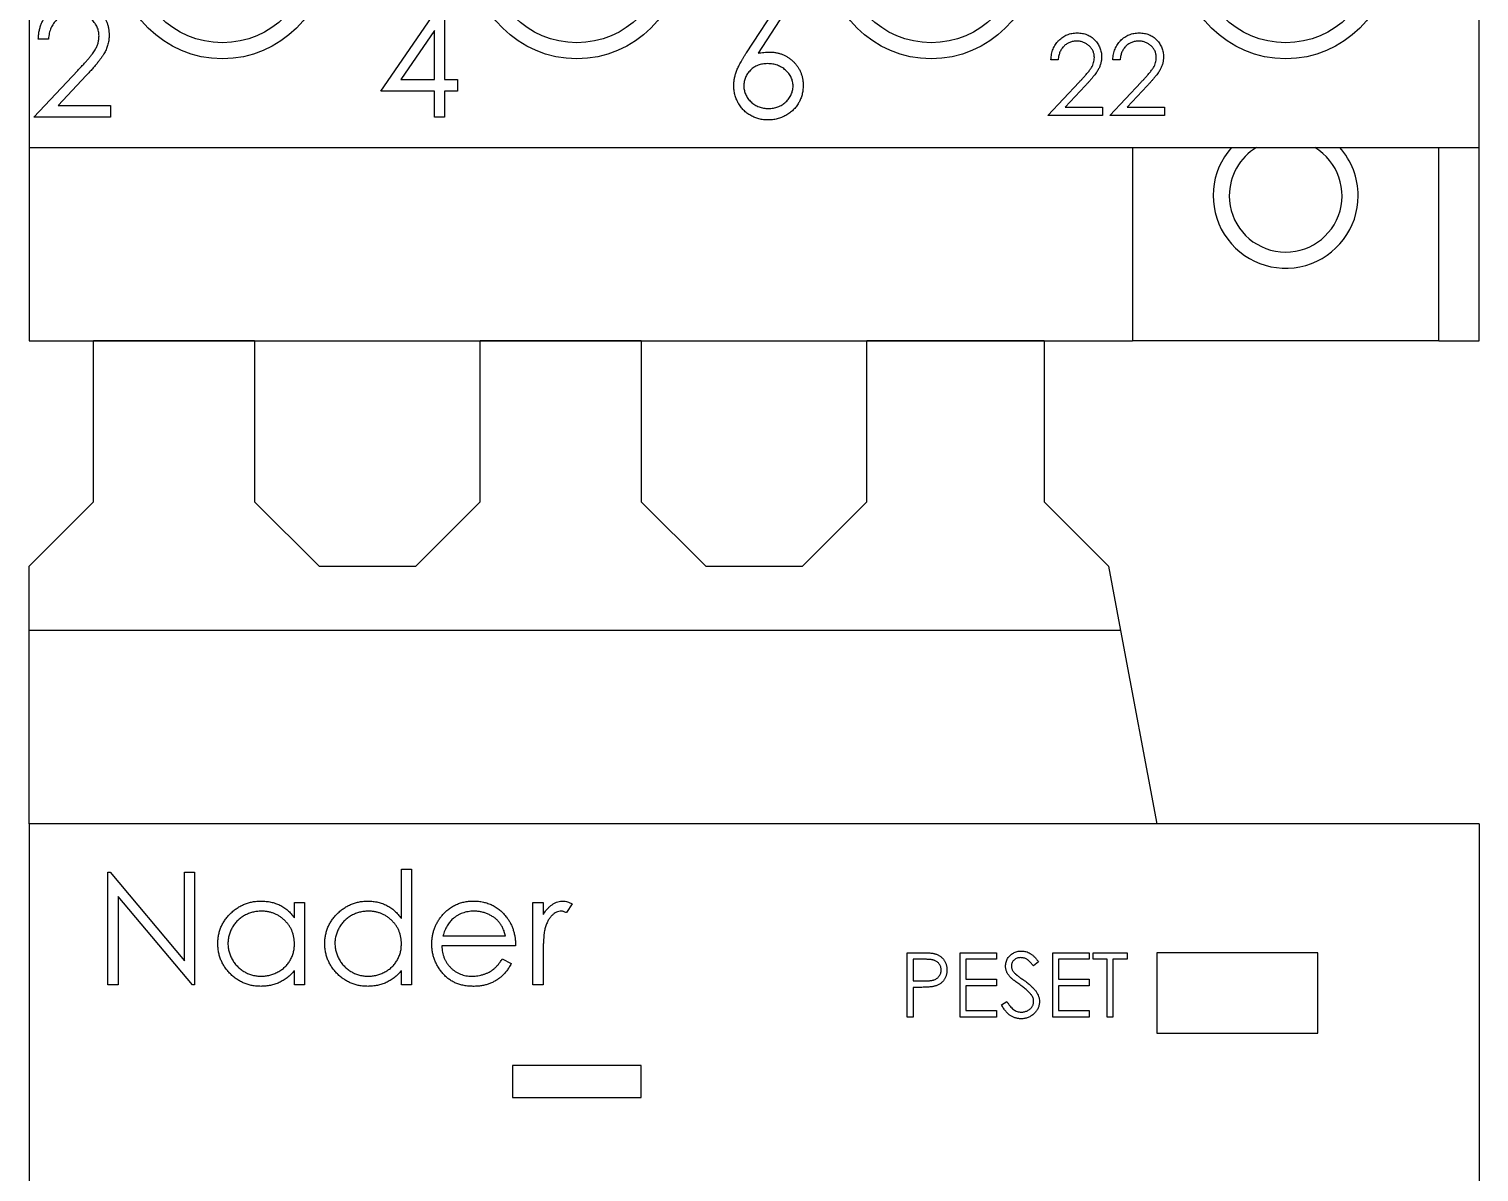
# Model space of a CAD drawing. Extents: x 395749 to 396249, y 357295 to 357995.
# Drawn here: x 395975.32 to 396020.32, y 357763.37 to 357798.86 of the extents above; entities that cross this region are included whole.
import ezdxf

# ---------------------------------------------------------------- set-up
doc = ezdxf.new("R2010")
doc.units = 0
doc.header["$MEASUREMENT"] = 0
doc.layers.add('PV-261', color=7, linetype='Continuous')
doc.layers.add('PV-2A84', color=7, linetype='Continuous')

# ---------------------------------------------------------------- blocks, each defined once
blk = doc.blocks.new('Manufacturer上海良信PartName接触器SeriesNDC1ShellFrameLimitingCurrentRemarkPartTypeMinCurrent0MaxCurrent12Poles3PMinPower0MaxPower0LibType3DelFlgfalseUpdateDate2023-01-0100000')
at = {"layer": 'PV-2A84'}
for p, q in [((-22.5, -10), (-22.5, -31.5)), ((22.5, -31.5), (22.5, -10)), ((-11.577, -29.751), (-9.666, -26.969)), ((-9.603, -26.969), (-9.603, -29.392)), ((-0.237, -28.566), (0.808, -26.969)), ((1.05, -27.159), (0.125, -28.573)), ((-9.917, -27.872), (-10.96, -29.392)), ((-9.917, -29.392), (-9.917, -27.872)), ((-21.898, -28.136), (-22.212, -28.136)), ((9.44, -28.778), (9.216, -28.778)), ((11.363, -28.778), (11.139, -28.778)), ((-22.346, -30.559), (-20.989, -29.11)), ((-20.721, -29.265), (-21.597, -30.2)), ((-10.96, -29.392), (-9.917, -29.392)), ((-9.603, -29.392), (-9.199, -29.392)), ((-9.199, -29.392), (-9.199, -29.751)), ((9.12, -30.508), (10.089, -29.474)), ((10.28, -29.584), (9.655, -30.252)), ((11.043, -30.508), (12.012, -29.474)), ((12.204, -29.584), (11.578, -30.252)), ((-9.917, -29.751), (-11.577, -29.751)), ((-9.917, -30.559), (-9.917, -29.751)), ((-9.199, -29.751), (-9.603, -29.751)), ((-9.603, -29.751), (-9.603, -30.559)), ((-19.968, -30.559), (-22.346, -30.559)), ((-21.597, -30.2), (-19.968, -30.2)), ((-19.968, -30.2), (-19.968, -30.559)), ((-9.603, -30.559), (-9.917, -30.559)), ((10.818, -30.508), (9.12, -30.508)), ((9.655, -30.252), (10.818, -30.252)), ((10.818, -30.252), (10.818, -30.508)), ((12.741, -30.508), (11.043, -30.508)), ((11.578, -30.252), (12.741, -30.252)), ((12.741, -30.252), (12.741, -30.508)), ((-22.5, -31.5), (22.5, -31.5)), ((-22.5, -31.5), (-22.5, -37.5)), ((11.75, -31.5), (11.75, -37.5)), ((21.25, -37.5), (21.25, -31.5)), ((22.5, -37.5), (22.5, -31.5)), ((-22.5, -37.5), (11.75, -37.5)), ((21.25, -37.5), (11.75, -37.5)), ((21.25, -37.5), (22.5, -37.5))]:
    blk.add_line(p, q, dxfattribs=at)
for centre, radius in [((-16.5, -25.5), 3.25), ((-5.5, -25.5), 3.25), ((5.5, -25.5), 3.25), ((16.5, -25.5), 3.25), ((-16.5, -25.5), 2.75), ((-5.5, -25.5), 2.75), ((5.5, -25.5), 2.75), ((16.5, -25.5), 2.75)]:
    blk.add_circle(centre, radius, dxfattribs=at)
for radius, start, end in [(2.25, 138.1897, 0), (1.75, 121.0027, 180), (1.75, 180, 58.9973), (2.25, 0, 41.8103)]:
    blk.add_arc((16.5, -33), radius, start, end, dxfattribs=at)
for points, knots in [([(-22.212, -28.136), (-22.21, -28.094), (-22.206, -28.012), (-22.187, -27.893), (-22.16, -27.779), (-22.122, -27.671), (-22.074, -27.568), (-22.018, -27.471), (-21.95, -27.38), (-21.874, -27.296), (-21.791, -27.219), (-21.702, -27.152), (-21.608, -27.096), (-21.51, -27.049), (-21.407, -27.013), (-21.299, -26.987), (-21.186, -26.971), (-21.109, -26.97), (-21.07, -26.969)], [0, 0, 0, 0, 0.068791, 0.135103, 0.198979, 0.261904, 0.323495, 0.385195, 0.446969, 0.509765, 0.572251, 0.633405, 0.693251, 0.752583, 0.812579, 0.873275, 0.93555, 1, 1, 1, 1]), ([(-21.07, -26.969), (-21.032, -26.97), (-20.956, -26.972), (-20.846, -26.987), (-20.742, -27.01), (-20.642, -27.044), (-20.549, -27.089), (-20.462, -27.142), (-20.379, -27.205), (-20.304, -27.278), (-20.236, -27.356), (-20.177, -27.439), (-20.126, -27.526), (-20.084, -27.615), (-20.053, -27.709), (-20.029, -27.806), (-20.016, -27.907), (-20.014, -27.975), (-20.013, -28.009)], [0, 0, 0, 0, 0.0694755, 0.1365168, 0.2007888, 0.2638297, 0.325735, 0.3872907, 0.4495092, 0.5129678, 0.5762752, 0.6375801, 0.6979026, 0.7571721, 0.8165985, 0.8766532, 0.9372896, 1, 1, 1, 1]), ([(-21.086, -27.328), (-21.114, -27.329), (-21.167, -27.33), (-21.246, -27.34), (-21.322, -27.357), (-21.393, -27.38), (-21.462, -27.409), (-21.527, -27.446), (-21.588, -27.49), (-21.645, -27.539), (-21.698, -27.595), (-21.745, -27.656), (-21.785, -27.723), (-21.821, -27.795), (-21.849, -27.873), (-21.871, -27.956), (-21.889, -28.044), (-21.895, -28.104), (-21.898, -28.136)], [0, 0, 0, 0, 0.064439, 0.126547, 0.186887, 0.245878, 0.304041, 0.362191, 0.420976, 0.48066, 0.5406, 0.600689, 0.661936, 0.724443, 0.789038, 0.856314, 0.926352, 1, 1, 1, 1]), ([(-20.327, -28.037), (-20.328, -28.013), (-20.329, -27.966), (-20.34, -27.897), (-20.357, -27.831), (-20.381, -27.767), (-20.412, -27.705), (-20.451, -27.646), (-20.495, -27.59), (-20.546, -27.537), (-20.603, -27.488), (-20.662, -27.445), (-20.725, -27.409), (-20.792, -27.379), (-20.861, -27.356), (-20.933, -27.34), (-21.009, -27.33), (-21.06, -27.329), (-21.086, -27.328)], [0, 0, 0, 0, 0.061965, 0.122122, 0.180988, 0.239933, 0.299906, 0.359989, 0.421776, 0.486576, 0.551535, 0.615018, 0.677259, 0.73973, 0.80305, 0.866495, 0.931973, 1, 1, 1, 1]), ([(-20.989, -29.11), (-20.956, -29.076), (-20.892, -29.009), (-20.803, -28.913), (-20.722, -28.823), (-20.65, -28.74), (-20.588, -28.664), (-20.533, -28.595), (-20.489, -28.533), (-20.441, -28.46), (-20.395, -28.371), (-20.356, -28.263), (-20.331, -28.151), (-20.328, -28.075), (-20.327, -28.037)], [0, 0, 0, 0, 0.110803, 0.212829, 0.306101, 0.390647, 0.466924, 0.534481, 0.593587, 0.644557, 0.7362, 0.825024, 0.911986, 1, 1, 1, 1]), ([(-20.013, -28.009), (-20.015, -28.058), (-20.018, -28.155), (-20.047, -28.297), (-20.091, -28.434), (-20.145, -28.545), (-20.2, -28.634), (-20.249, -28.708), (-20.307, -28.787), (-20.373, -28.871), (-20.448, -28.962), (-20.531, -29.058), (-20.623, -29.16), (-20.688, -29.229), (-20.721, -29.265)], [0, 0, 0, 0, 0.098702, 0.195672, 0.292422, 0.391343, 0.444462, 0.504229, 0.570352, 0.642546, 0.722288, 0.807921, 0.90047, 1, 1, 1, 1]), ([(9.216, -28.778), (9.217, -28.748), (9.22, -28.689), (9.234, -28.604), (9.253, -28.523), (9.28, -28.446), (9.314, -28.372), (9.354, -28.303), (9.402, -28.238), (9.457, -28.178), (9.516, -28.123), (9.58, -28.075), (9.647, -28.035), (9.717, -28.001), (9.791, -27.976), (9.868, -27.957), (9.948, -27.946), (10.003, -27.945), (10.031, -27.944)], [0, 0, 0, 0, 0.068791, 0.135103, 0.198979, 0.261904, 0.323495, 0.385195, 0.446969, 0.509765, 0.572251, 0.633405, 0.693251, 0.752583, 0.812579, 0.873275, 0.93555, 1, 1, 1, 1]), ([(10.02, -28.201), (10, -28.201), (9.962, -28.202), (9.905, -28.209), (9.851, -28.221), (9.8, -28.238), (9.751, -28.259), (9.705, -28.285), (9.661, -28.316), (9.62, -28.352), (9.583, -28.391), (9.549, -28.435), (9.52, -28.483), (9.495, -28.534), (9.475, -28.59), (9.459, -28.649), (9.446, -28.712), (9.442, -28.755), (9.44, -28.778)], [0, 0, 0, 0, 0.064439, 0.126547, 0.186887, 0.245878, 0.304041, 0.362191, 0.420976, 0.48066, 0.5406, 0.600689, 0.661936, 0.724443, 0.789038, 0.856314, 0.926352, 1, 1, 1, 1]), ([(10.562, -28.707), (10.561, -28.69), (10.561, -28.657), (10.553, -28.607), (10.541, -28.56), (10.524, -28.514), (10.501, -28.47), (10.474, -28.428), (10.442, -28.388), (10.405, -28.35), (10.365, -28.315), (10.322, -28.284), (10.277, -28.258), (10.23, -28.237), (10.181, -28.221), (10.129, -28.209), (10.075, -28.202), (10.038, -28.201), (10.02, -28.201)], [0, 0, 0, 0, 0.061965, 0.122122, 0.180988, 0.239933, 0.299906, 0.359989, 0.421776, 0.486576, 0.551535, 0.615018, 0.677259, 0.73973, 0.80305, 0.866495, 0.931973, 1, 1, 1, 1]), ([(10.031, -27.944), (10.059, -27.945), (10.112, -27.946), (10.191, -27.957), (10.266, -27.974), (10.337, -27.998), (10.403, -28.03), (10.466, -28.068), (10.525, -28.113), (10.578, -28.165), (10.627, -28.221), (10.669, -28.28), (10.705, -28.342), (10.736, -28.406), (10.758, -28.473), (10.775, -28.542), (10.784, -28.614), (10.786, -28.663), (10.786, -28.687)], [0, 0, 0, 0, 0.069475, 0.136517, 0.200789, 0.26383, 0.325735, 0.387291, 0.449509, 0.512968, 0.576275, 0.63758, 0.697903, 0.757172, 0.816599, 0.876653, 0.93729, 1, 1, 1, 1]), ([(11.139, -28.778), (11.14, -28.748), (11.143, -28.689), (11.157, -28.604), (11.176, -28.523), (11.203, -28.446), (11.237, -28.372), (11.277, -28.303), (11.325, -28.238), (11.38, -28.178), (11.439, -28.123), (11.503, -28.075), (11.57, -28.035), (11.64, -28.001), (11.714, -27.976), (11.791, -27.957), (11.871, -27.946), (11.926, -27.945), (11.954, -27.944)], [0, 0, 0, 0, 0.068791, 0.135103, 0.198979, 0.261904, 0.323495, 0.385195, 0.446969, 0.509765, 0.572251, 0.633405, 0.693251, 0.752583, 0.812579, 0.873275, 0.93555, 1, 1, 1, 1]), ([(11.943, -28.201), (11.923, -28.201), (11.885, -28.202), (11.828, -28.209), (11.775, -28.221), (11.723, -28.238), (11.674, -28.259), (11.628, -28.285), (11.584, -28.316), (11.543, -28.352), (11.506, -28.391), (11.472, -28.435), (11.443, -28.483), (11.418, -28.534), (11.398, -28.59), (11.382, -28.649), (11.369, -28.712), (11.365, -28.755), (11.363, -28.778)], [0, 0, 0, 0, 0.064439, 0.126547, 0.186887, 0.245878, 0.304041, 0.362191, 0.420976, 0.48066, 0.5406, 0.600689, 0.661936, 0.724443, 0.789038, 0.856314, 0.926352, 1, 1, 1, 1]), ([(12.485, -28.707), (12.485, -28.69), (12.484, -28.657), (12.476, -28.607), (12.464, -28.56), (12.447, -28.514), (12.424, -28.47), (12.397, -28.428), (12.365, -28.388), (12.328, -28.35), (12.288, -28.315), (12.245, -28.284), (12.2, -28.258), (12.153, -28.237), (12.104, -28.221), (12.052, -28.209), (11.998, -28.202), (11.961, -28.201), (11.943, -28.201)], [0, 0, 0, 0, 0.061965, 0.122122, 0.180988, 0.239933, 0.299906, 0.359989, 0.421776, 0.486576, 0.551535, 0.615018, 0.677259, 0.73973, 0.80305, 0.866495, 0.931973, 1, 1, 1, 1]), ([(11.954, -27.944), (11.982, -27.945), (12.035, -27.946), (12.114, -27.957), (12.189, -27.974), (12.26, -27.998), (12.326, -28.03), (12.389, -28.068), (12.448, -28.113), (12.501, -28.165), (12.55, -28.221), (12.592, -28.28), (12.628, -28.342), (12.659, -28.406), (12.681, -28.473), (12.698, -28.542), (12.707, -28.614), (12.709, -28.663), (12.709, -28.687)], [0, 0, 0, 0, 0.069475, 0.136517, 0.200789, 0.26383, 0.325735, 0.387291, 0.449509, 0.512968, 0.576275, 0.63758, 0.697903, 0.757172, 0.816599, 0.876653, 0.93729, 1, 1, 1, 1]), ([(-0.628, -29.583), (-0.627, -29.547), (-0.625, -29.473), (-0.608, -29.362), (-0.581, -29.247), (-0.55, -29.151), (-0.518, -29.071), (-0.492, -29.008), (-0.459, -28.942), (-0.423, -28.872), (-0.382, -28.8), (-0.338, -28.724), (-0.289, -28.646), (-0.255, -28.593), (-0.237, -28.566)], [0, 0, 0, 0, 0.097818, 0.199726, 0.305276, 0.415811, 0.474472, 0.537274, 0.603657, 0.674299, 0.749834, 0.828598, 0.912378, 1, 1, 1, 1]), ([(0.125, -28.573), (0.186, -28.563), (0.306, -28.544), (0.428, -28.541), (0.487, -28.539)], [0, 0, 0, 0, 0.512659, 1, 1, 1, 1]), ([(0.487, -28.539), (0.523, -28.54), (0.593, -28.542), (0.696, -28.557), (0.794, -28.58), (0.889, -28.613), (0.979, -28.655), (1.066, -28.706), (1.147, -28.768), (1.225, -28.837), (1.295, -28.914), (1.357, -28.996), (1.409, -29.082), (1.452, -29.172), (1.485, -29.267), (1.508, -29.366), (1.523, -29.47), (1.525, -29.541), (1.526, -29.576)], [0, 0, 0, 0, 0.0652308, 0.1284049, 0.1900671, 0.2509434, 0.3115458, 0.3728628, 0.4350237, 0.4990717, 0.5630911, 0.6255101, 0.68668, 0.7472825, 0.8085635, 0.8707421, 0.934341, 1, 1, 1, 1]), ([(10.089, -29.474), (10.113, -29.449), (10.158, -29.402), (10.222, -29.333), (10.28, -29.268), (10.331, -29.209), (10.375, -29.155), (10.415, -29.106), (10.446, -29.061), (10.48, -29.009), (10.513, -28.946), (10.542, -28.868), (10.559, -28.788), (10.561, -28.735), (10.562, -28.707)], [0, 0, 0, 0, 0.110803, 0.212829, 0.306101, 0.390647, 0.466924, 0.534481, 0.593587, 0.644557, 0.7362, 0.825024, 0.911986, 1, 1, 1, 1]), ([(10.786, -28.687), (10.785, -28.722), (10.783, -28.791), (10.762, -28.893), (10.73, -28.991), (10.692, -29.07), (10.653, -29.134), (10.618, -29.186), (10.577, -29.243), (10.529, -29.303), (10.476, -29.368), (10.416, -29.437), (10.351, -29.509), (10.304, -29.559), (10.28, -29.584)], [0, 0, 0, 0, 0.098702, 0.195672, 0.292422, 0.391343, 0.444462, 0.504229, 0.570352, 0.642546, 0.722288, 0.807921, 0.90047, 1, 1, 1, 1]), ([(12.012, -29.474), (12.036, -29.449), (12.081, -29.402), (12.145, -29.333), (12.203, -29.268), (12.254, -29.209), (12.299, -29.155), (12.338, -29.106), (12.369, -29.061), (12.403, -29.009), (12.436, -28.946), (12.465, -28.868), (12.482, -28.788), (12.484, -28.735), (12.485, -28.707)], [0, 0, 0, 0, 0.110803, 0.212829, 0.306101, 0.390647, 0.466924, 0.534481, 0.593587, 0.644557, 0.7362, 0.825024, 0.911986, 1, 1, 1, 1]), ([(12.709, -28.687), (12.708, -28.722), (12.706, -28.791), (12.685, -28.893), (12.653, -28.991), (12.615, -29.07), (12.576, -29.134), (12.541, -29.186), (12.5, -29.243), (12.452, -29.303), (12.399, -29.368), (12.339, -29.437), (12.274, -29.509), (12.227, -29.559), (12.204, -29.584)], [0, 0, 0, 0, 0.098702, 0.195672, 0.292422, 0.391343, 0.444462, 0.504229, 0.570352, 0.642546, 0.722288, 0.807921, 0.90047, 1, 1, 1, 1]), ([(0.421, -28.898), (0.395, -28.899), (0.343, -28.901), (0.266, -28.909), (0.194, -28.926), (0.125, -28.947), (0.06, -28.976), (-0.001, -29.012), (-0.058, -29.053), (-0.111, -29.101), (-0.158, -29.152), (-0.2, -29.208), (-0.235, -29.266), (-0.264, -29.326), (-0.287, -29.39), (-0.303, -29.456), (-0.312, -29.525), (-0.313, -29.571), (-0.314, -29.595)], [0, 0, 0, 0, 0.070599, 0.137901, 0.203196, 0.26679, 0.329106, 0.390654, 0.452653, 0.515748, 0.577926, 0.63893, 0.698351, 0.757296, 0.816394, 0.876267, 0.936817, 1, 1, 1, 1]), ([(1.211, -29.595), (1.211, -29.571), (1.21, -29.524), (1.198, -29.456), (1.181, -29.389), (1.155, -29.326), (1.122, -29.265), (1.081, -29.208), (1.035, -29.152), (0.98, -29.101), (0.922, -29.053), (0.859, -29.012), (0.793, -28.977), (0.725, -28.947), (0.653, -28.926), (0.579, -28.91), (0.501, -28.901), (0.448, -28.899), (0.421, -28.898)], [0, 0, 0, 0, 0.061138, 0.119994, 0.178225, 0.236256, 0.294929, 0.354716, 0.41673, 0.480664, 0.545832, 0.609758, 0.672971, 0.736017, 0.799839, 0.864775, 0.931088, 1, 1, 1, 1]), ([(0.432, -30.648), (0.385, -30.647), (0.291, -30.644), (0.154, -30.617), (0.022, -30.573), (-0.103, -30.513), (-0.22, -30.437), (-0.324, -30.345), (-0.415, -30.24), (-0.491, -30.122), (-0.551, -29.994), (-0.596, -29.861), (-0.623, -29.723), (-0.626, -29.63), (-0.628, -29.583)], [0, 0, 0, 0, 0.0843347, 0.1670523, 0.2495661, 0.3327405, 0.4159149, 0.497828, 0.5803726, 0.6646001, 0.7494667, 0.8325102, 0.9156393, 1, 1, 1, 1]), ([(-0.314, -29.595), (-0.314, -29.619), (-0.312, -29.665), (-0.301, -29.734), (-0.284, -29.799), (-0.259, -29.862), (-0.229, -29.923), (-0.189, -29.98), (-0.144, -30.036), (-0.092, -30.087), (-0.035, -30.134), (0.026, -30.176), (0.089, -30.211), (0.155, -30.239), (0.225, -30.262), (0.297, -30.278), (0.372, -30.287), (0.423, -30.289), (0.449, -30.289)], [0, 0, 0, 0, 0.061842, 0.121262, 0.180746, 0.239231, 0.298308, 0.358183, 0.420359, 0.484792, 0.549938, 0.613718, 0.676681, 0.739154, 0.8022, 0.86674, 0.93205, 1, 1, 1, 1]), ([(1.526, -29.576), (1.524, -29.625), (1.521, -29.722), (1.493, -29.862), (1.45, -29.996), (1.388, -30.121), (1.311, -30.237), (1.217, -30.34), (1.11, -30.431), (0.988, -30.508), (0.858, -30.57), (0.72, -30.615), (0.578, -30.643), (0.481, -30.647), (0.432, -30.648)], [0, 0, 0, 0, 0.085948, 0.169125, 0.250399, 0.33229, 0.413364, 0.494172, 0.576022, 0.660757, 0.745783, 0.830044, 0.914028, 1, 1, 1, 1]), ([(0.449, -30.289), (0.475, -30.289), (0.526, -30.287), (0.601, -30.278), (0.673, -30.262), (0.742, -30.239), (0.808, -30.211), (0.871, -30.176), (0.932, -30.134), (0.988, -30.087), (1.041, -30.036), (1.086, -29.98), (1.125, -29.923), (1.156, -29.862), (1.181, -29.799), (1.198, -29.734), (1.21, -29.665), (1.211, -29.619), (1.211, -29.595)], [0, 0, 0, 0, 0.067962, 0.133283, 0.197835, 0.260892, 0.323377, 0.38635, 0.449638, 0.514795, 0.57924, 0.641814, 0.701359, 0.760727, 0.819222, 0.878716, 0.938147, 1, 1, 1, 1])]:
    blk.add_open_spline(points, degree=3, knots=knots, dxfattribs=at)
blk = doc.blocks.new('Manufacturer上海良信PartName热继电器SeriesNDR2-38ShellFrameLimitingCurrentRemarkPartTypeMinCurrent1MaxCurrent38Poles3PMinPower0MaxPower0LibType3DelFlgfalseUpdateDate2023-01-0100000')
at = {"layer": 'PV-261'}
for p, q in [((-15.5, 32.5), (-20.5, 32.5)), ((-20.5, 27.5), (-20.5, 32.5)), ((-15.5, 32.5), (-15.5, 27.5)), ((-3.5, 32.5), (-8.5, 32.5)), ((-8.5, 27.5), (-8.5, 32.5)), ((-3.5, 32.5), (-3.5, 27.5)), ((9, 32.5), (3.5, 32.5)), ((3.5, 27.5), (3.5, 32.5)), ((9, 32.5), (9, 27.5)), ((-22.5, 25.5), (-20.5, 27.5)), ((-15.5, 27.5), (-13.5, 25.5)), ((-10.5, 25.5), (-8.5, 27.5)), ((-3.5, 27.5), (-1.5, 25.5)), ((1.5, 25.5), (3.5, 27.5)), ((9, 27.5), (11, 25.5)), ((-22.5, 23.5), (-22.5, 25.5)), ((-13.5, 25.5), (-10.5, 25.5)), ((-1.5, 25.5), (1.5, 25.5)), ((11, 25.5), (11.375, 23.5)), ((11.375, 23.5), (-22.5, 23.5)), ((-22.5, 17.5), (-22.5, 23.5)), ((11.375, 23.5), (12.5, 17.5)), ((22.5, 17.5), (-22.5, 17.5)), ((-22.5, 17.5), (-22.5, -2.5)), ((22.5, 17.5), (22.5, -2.5)), ((-20.051, 12.5), (-20.051, 16)), ((-20.051, 16), (-19.985, 16)), ((-19.985, 16), (-17.673, 13.245)), ((-17.673, 13.245), (-17.673, 16)), ((-17.673, 16), (-17.359, 16)), ((-17.359, 16), (-17.359, 12.5)), ((-10.942, 16.09), (-10.628, 16.09)), ((-10.942, 14.563), (-10.942, 16.09)), ((-10.628, 16.09), (-10.628, 12.5)), ((-17.43, 12.5), (-19.737, 15.248)), ((-19.737, 15.248), (-19.737, 12.5)), ((-14.263, 15.058), (-13.949, 15.058)), ((-14.263, 14.584), (-14.263, 15.058)), ((-13.949, 15.058), (-13.949, 12.5)), ((-6.859, 12.5), (-6.859, 15.058)), ((-6.859, 15.058), (-6.545, 15.058)), ((-6.545, 15.058), (-6.545, 14.681)), ((-5.647, 15.015), (-5.82, 14.743)), ((-9.653, 14.026), (-7.712, 14.026)), ((-7.397, 13.712), (-9.686, 13.712)), ((4.756, 11.5), (4.756, 13.5)), ((4.756, 13.5), (5.149, 13.5)), ((6.397, 11.5), (6.397, 13.5)), ((6.397, 13.5), (7.526, 13.5)), ((7.526, 13.5), (7.526, 13.295)), ((9.269, 13.5), (10.397, 13.5)), ((9.269, 11.5), (9.269, 13.5)), ((10.397, 13.5), (10.397, 13.295)), ((10.526, 13.295), (10.526, 13.5)), ((10.526, 13.5), (11.577, 13.5)), ((11.577, 13.5), (11.577, 13.295)), ((-7.811, 13.308), (-7.532, 13.161)), ((-6.545, 13.36), (-6.545, 12.5)), ((5.302, 13.295), (4.936, 13.295)), ((4.936, 13.295), (4.936, 12.628)), ((7.526, 13.295), (6.577, 13.295)), ((6.577, 13.295), (6.577, 12.679)), ((8.833, 13.213), (8.671, 13.09)), ((10.397, 13.295), (9.449, 13.295)), ((9.449, 13.295), (9.449, 12.679)), ((10.962, 13.295), (10.526, 13.295)), ((10.962, 11.5), (10.962, 13.295)), ((11.577, 13.295), (11.141, 13.295)), ((11.141, 13.295), (11.141, 11.5)), ((12.5, 13.5), (12.5, 11)), ((17.5, 13.5), (12.5, 13.5)), ((17.5, 11), (17.5, 13.5)), ((-14.263, 12.5), (-14.263, 12.942)), ((-10.942, 12.5), (-10.942, 12.942)), ((4.936, 12.628), (5.286, 12.624)), ((6.577, 12.679), (7.526, 12.679)), ((7.526, 12.679), (7.526, 12.474)), ((9.449, 12.679), (10.397, 12.679)), ((10.397, 12.679), (10.397, 12.474)), ((-19.737, 12.5), (-20.051, 12.5)), ((-17.359, 12.5), (-17.43, 12.5)), ((-13.949, 12.5), (-14.263, 12.5)), ((-10.628, 12.5), (-10.942, 12.5)), ((-6.545, 12.5), (-6.859, 12.5)), ((5.079, 12.423), (4.936, 12.423)), ((4.936, 12.423), (4.936, 11.5)), ((6.577, 12.474), (6.577, 11.705)), ((7.526, 12.474), (6.577, 12.474)), ((10.397, 12.474), (9.449, 12.474)), ((9.449, 12.474), (9.449, 11.705)), ((6.577, 11.705), (7.526, 11.705)), ((7.526, 11.705), (7.526, 11.5)), ((7.679, 11.886), (7.849, 11.987)), ((9.449, 11.705), (10.397, 11.705)), ((10.397, 11.705), (10.397, 11.5)), ((4.936, 11.5), (4.756, 11.5)), ((7.526, 11.5), (6.397, 11.5)), ((10.397, 11.5), (9.269, 11.5)), ((11.141, 11.5), (10.962, 11.5)), ((12.5, 11), (17.5, 11)), ((-3.5, 10), (-7.5, 10)), ((-7.5, 10), (-7.5, 9)), ((-3.5, 9), (-3.5, 10)), ((-7.5, 9), (-3.5, 9))]:
    blk.add_line(p, q, dxfattribs=at)
for points, knots in [([(-16.641, 13.786), (-16.64, 13.83), (-16.637, 13.918), (-16.619, 14.048), (-16.588, 14.172), (-16.544, 14.291), (-16.488, 14.406), (-16.42, 14.515), (-16.34, 14.62), (-16.248, 14.718), (-16.148, 14.808), (-16.041, 14.886), (-15.93, 14.954), (-15.813, 15.008), (-15.691, 15.051), (-15.564, 15.081), (-15.433, 15.099), (-15.343, 15.101), (-15.298, 15.103)], [0, 0, 0, 0, 0.063775, 0.126079, 0.186904, 0.247574, 0.308003, 0.369132, 0.432033, 0.496791, 0.561611, 0.624914, 0.686726, 0.748079, 0.809582, 0.871631, 0.934886, 1, 1, 1, 1]), ([(-15.298, 15.103), (-15.245, 15.101), (-15.143, 15.098), (-14.993, 15.075), (-14.852, 15.035), (-14.717, 14.981), (-14.59, 14.91), (-14.471, 14.819), (-14.36, 14.711), (-14.296, 14.627), (-14.263, 14.584)], [0, 0, 0, 0, 0.129862, 0.254654, 0.376015, 0.495255, 0.614798, 0.738106, 0.865196, 1, 1, 1, 1]), ([(-13.321, 13.786), (-13.319, 13.83), (-13.317, 13.918), (-13.298, 14.048), (-13.267, 14.172), (-13.224, 14.291), (-13.168, 14.406), (-13.1, 14.515), (-13.02, 14.62), (-12.928, 14.718), (-12.828, 14.808), (-12.721, 14.886), (-12.61, 14.954), (-12.492, 15.008), (-12.371, 15.051), (-12.244, 15.081), (-12.112, 15.099), (-12.023, 15.101), (-11.977, 15.103)], [0, 0, 0, 0, 0.063775, 0.126079, 0.186904, 0.247574, 0.308003, 0.369132, 0.432033, 0.496791, 0.561611, 0.624914, 0.686726, 0.748079, 0.809582, 0.871631, 0.934886, 1, 1, 1, 1]), ([(-11.977, 15.103), (-11.925, 15.101), (-11.822, 15.098), (-11.673, 15.072), (-11.531, 15.029), (-11.396, 14.97), (-11.27, 14.893), (-11.151, 14.8), (-11.041, 14.689), (-10.976, 14.605), (-10.942, 14.563)], [0, 0, 0, 0, 0.128884, 0.252985, 0.37421, 0.494102, 0.614753, 0.738511, 0.866243, 1, 1, 1, 1]), ([(-9.706, 14.626), (-9.674, 14.664), (-9.611, 14.738), (-9.506, 14.836), (-9.392, 14.918), (-9.27, 14.986), (-9.14, 15.038), (-9.002, 15.076), (-8.856, 15.098), (-8.757, 15.101), (-8.706, 15.103)], [0, 0, 0, 0, 0.128835, 0.253589, 0.374643, 0.49534, 0.616325, 0.739759, 0.866842, 1, 1, 1, 1]), ([(-8.706, 15.103), (-8.653, 15.101), (-8.55, 15.099), (-8.4, 15.074), (-8.258, 15.035), (-8.125, 14.98), (-7.999, 14.909), (-7.882, 14.82), (-7.772, 14.718), (-7.708, 14.639), (-7.676, 14.599)], [0, 0, 0, 0, 0.13204, 0.259033, 0.38188, 0.502258, 0.622752, 0.744743, 0.870109, 1, 1, 1, 1]), ([(-6.545, 14.681), (-6.522, 14.716), (-6.477, 14.783), (-6.404, 14.872), (-6.328, 14.945), (-6.25, 15.004), (-6.17, 15.048), (-6.089, 15.08), (-6.005, 15.099), (-5.949, 15.101), (-5.921, 15.103)], [0, 0, 0, 0, 0.160059, 0.306112, 0.438367, 0.560541, 0.675317, 0.786114, 0.892842, 1, 1, 1, 1]), ([(-5.921, 15.103), (-5.899, 15.101), (-5.854, 15.099), (-5.786, 15.082), (-5.716, 15.054), (-5.671, 15.028), (-5.647, 15.015)], [0, 0, 0, 0, 0.225278, 0.463523, 0.720324, 1, 1, 1, 1]), ([(-15.293, 14.788), (-15.339, 14.787), (-15.43, 14.784), (-15.563, 14.758), (-15.69, 14.717), (-15.811, 14.659), (-15.924, 14.587), (-16.025, 14.5), (-16.114, 14.4), (-16.19, 14.288), (-16.251, 14.168), (-16.294, 14.042), (-16.323, 13.914), (-16.325, 13.826), (-16.327, 13.782)], [0, 0, 0, 0, 0.085921, 0.169593, 0.252476, 0.336244, 0.419505, 0.502036, 0.584775, 0.669846, 0.754185, 0.836658, 0.91801, 1, 1, 1, 1]), ([(-14.263, 13.773), (-14.264, 13.809), (-14.266, 13.878), (-14.28, 13.98), (-14.303, 14.078), (-14.335, 14.171), (-14.378, 14.26), (-14.429, 14.345), (-14.49, 14.424), (-14.56, 14.499), (-14.636, 14.566), (-14.716, 14.627), (-14.802, 14.676), (-14.892, 14.717), (-14.986, 14.75), (-15.085, 14.772), (-15.188, 14.787), (-15.258, 14.788), (-15.293, 14.788)], [0, 0, 0, 0, 0.065634, 0.129188, 0.191219, 0.251913, 0.312507, 0.373494, 0.435152, 0.498741, 0.562095, 0.624187, 0.685476, 0.746097, 0.807612, 0.869967, 0.933951, 1, 1, 1, 1]), ([(-11.973, 14.788), (-12.019, 14.787), (-12.109, 14.784), (-12.243, 14.758), (-12.37, 14.717), (-12.491, 14.659), (-12.603, 14.587), (-12.704, 14.5), (-12.794, 14.4), (-12.869, 14.288), (-12.93, 14.168), (-12.974, 14.042), (-13.002, 13.914), (-13.005, 13.826), (-13.006, 13.782)], [0, 0, 0, 0, 0.085921, 0.169593, 0.252476, 0.336244, 0.419505, 0.502036, 0.584775, 0.669846, 0.754185, 0.836658, 0.91801, 1, 1, 1, 1]), ([(-10.942, 13.773), (-10.943, 13.809), (-10.945, 13.878), (-10.96, 13.98), (-10.983, 14.078), (-11.015, 14.171), (-11.057, 14.26), (-11.109, 14.345), (-11.17, 14.424), (-11.239, 14.499), (-11.315, 14.566), (-11.396, 14.627), (-11.482, 14.676), (-11.572, 14.717), (-11.666, 14.75), (-11.765, 14.772), (-11.867, 14.787), (-11.937, 14.788), (-11.973, 14.788)], [0, 0, 0, 0, 0.065634, 0.129188, 0.191219, 0.251913, 0.312507, 0.373494, 0.435152, 0.498741, 0.562095, 0.624187, 0.685476, 0.746097, 0.807612, 0.869967, 0.933951, 1, 1, 1, 1]), ([(-10, 13.772), (-9.999, 13.811), (-9.997, 13.889), (-9.984, 14.004), (-9.96, 14.116), (-9.928, 14.225), (-9.886, 14.331), (-9.836, 14.433), (-9.775, 14.532), (-9.729, 14.594), (-9.706, 14.626)], [0, 0, 0, 0, 0.128045, 0.253768, 0.377428, 0.500551, 0.623296, 0.746578, 0.872348, 1, 1, 1, 1]), ([(-9.349, 14.549), (-9.365, 14.534), (-9.399, 14.503), (-9.444, 14.45), (-9.487, 14.394), (-9.527, 14.331), (-9.563, 14.262), (-9.597, 14.188), (-9.627, 14.109), (-9.644, 14.054), (-9.653, 14.026)], [0, 0, 0, 0, 0.109984, 0.22258, 0.3385, 0.458709, 0.585535, 0.717518, 0.854667, 1, 1, 1, 1]), ([(-8.69, 14.788), (-8.721, 14.788), (-8.783, 14.787), (-8.874, 14.775), (-8.962, 14.756), (-9.047, 14.73), (-9.127, 14.696), (-9.205, 14.655), (-9.279, 14.606), (-9.325, 14.568), (-9.349, 14.549)], [0, 0, 0, 0, 0.131092, 0.259141, 0.384162, 0.505992, 0.629098, 0.750669, 0.874039, 1, 1, 1, 1]), ([(-7.712, 14.026), (-7.723, 14.067), (-7.745, 14.147), (-7.791, 14.259), (-7.843, 14.357), (-7.905, 14.443), (-7.975, 14.519), (-8.056, 14.585), (-8.146, 14.645), (-8.246, 14.695), (-8.351, 14.737), (-8.462, 14.766), (-8.575, 14.786), (-8.651, 14.788), (-8.69, 14.788)], [0, 0, 0, 0, 0.09624, 0.185231, 0.267501, 0.3444, 0.419595, 0.496891, 0.576638, 0.660268, 0.745387, 0.83004, 0.914474, 1, 1, 1, 1]), ([(-7.676, 14.599), (-7.654, 14.569), (-7.61, 14.509), (-7.554, 14.411), (-7.506, 14.308), (-7.468, 14.199), (-7.437, 14.085), (-7.415, 13.966), (-7.401, 13.84), (-7.399, 13.755), (-7.397, 13.712)], [0, 0, 0, 0, 0.1185218, 0.2362548, 0.3561744, 0.4772497, 0.6015399, 0.7296184, 0.8621583, 1, 1, 1, 1]), ([(-5.98, 14.788), (-6.006, 14.787), (-6.057, 14.783), (-6.133, 14.756), (-6.206, 14.713), (-6.264, 14.665), (-6.309, 14.618), (-6.341, 14.577), (-6.371, 14.532), (-6.399, 14.482), (-6.424, 14.427), (-6.448, 14.368), (-6.47, 14.304), (-6.482, 14.26), (-6.489, 14.237)], [0, 0, 0, 0, 0.093807, 0.191338, 0.295191, 0.410312, 0.47193, 0.536425, 0.603119, 0.674118, 0.749332, 0.828283, 0.91204, 1, 1, 1, 1]), ([(-5.82, 14.743), (-5.835, 14.75), (-5.864, 14.762), (-5.906, 14.778), (-5.944, 14.786), (-5.969, 14.788), (-5.98, 14.788)], [0, 0, 0, 0, 0.295139, 0.56023, 0.794983, 1, 1, 1, 1]), ([(-6.489, 14.237), (-6.494, 14.217), (-6.504, 14.172), (-6.514, 14.097), (-6.524, 14.008), (-6.531, 13.905), (-6.538, 13.788), (-6.542, 13.658), (-6.545, 13.513), (-6.545, 13.412), (-6.545, 13.36)], [0, 0, 0, 0, 0.070855, 0.156938, 0.2586, 0.375891, 0.508166, 0.656238, 0.820177, 1, 1, 1, 1]), ([(-15.307, 12.455), (-15.353, 12.456), (-15.442, 12.459), (-15.573, 12.478), (-15.699, 12.508), (-15.82, 12.55), (-15.936, 12.605), (-16.047, 12.672), (-16.153, 12.751), (-16.252, 12.842), (-16.343, 12.94), (-16.423, 13.045), (-16.49, 13.156), (-16.546, 13.272), (-16.589, 13.393), (-16.619, 13.519), (-16.637, 13.651), (-16.64, 13.74), (-16.641, 13.786)], [0, 0, 0, 0, 0.06462, 0.127433, 0.189004, 0.24993, 0.310668, 0.372329, 0.434939, 0.499576, 0.564191, 0.626735, 0.688109, 0.749294, 0.810331, 0.871901, 0.935046, 1, 1, 1, 1]), ([(-16.327, 13.782), (-16.325, 13.739), (-16.321, 13.652), (-16.295, 13.523), (-16.25, 13.397), (-16.188, 13.276), (-16.112, 13.163), (-16.023, 13.062), (-15.921, 12.974), (-15.808, 12.901), (-15.687, 12.842), (-15.561, 12.8), (-15.43, 12.774), (-15.341, 12.771), (-15.296, 12.769)], [0, 0, 0, 0, 0.0815893, 0.1628589, 0.2454837, 0.3308071, 0.4164934, 0.4998932, 0.5830482, 0.6671579, 0.7513119, 0.8337848, 0.9162565, 1, 1, 1, 1]), ([(-15.296, 12.769), (-15.251, 12.771), (-15.16, 12.774), (-15.027, 12.799), (-14.898, 12.841), (-14.774, 12.899), (-14.658, 12.971), (-14.555, 13.055), (-14.467, 13.153), (-14.393, 13.26), (-14.335, 13.378), (-14.293, 13.503), (-14.268, 13.636), (-14.264, 13.727), (-14.263, 13.773)], [0, 0, 0, 0, 0.0848024, 0.1686635, 0.2525519, 0.3382397, 0.4231027, 0.5055561, 0.5861757, 0.6671357, 0.7484992, 0.8304524, 0.9134557, 1, 1, 1, 1]), ([(-11.987, 12.455), (-12.032, 12.456), (-12.121, 12.459), (-12.252, 12.478), (-12.378, 12.508), (-12.5, 12.55), (-12.615, 12.605), (-12.726, 12.672), (-12.832, 12.751), (-12.931, 12.842), (-13.023, 12.94), (-13.103, 13.045), (-13.169, 13.156), (-13.225, 13.272), (-13.268, 13.393), (-13.298, 13.519), (-13.317, 13.651), (-13.319, 13.74), (-13.321, 13.786)], [0, 0, 0, 0, 0.06462, 0.127433, 0.189004, 0.24993, 0.310668, 0.372329, 0.434939, 0.499576, 0.564191, 0.626735, 0.688109, 0.749294, 0.810331, 0.871901, 0.935046, 1, 1, 1, 1]), ([(-13.006, 13.782), (-13.005, 13.739), (-13.001, 13.652), (-12.974, 13.523), (-12.929, 13.397), (-12.868, 13.276), (-12.791, 13.163), (-12.702, 13.062), (-12.6, 12.974), (-12.487, 12.901), (-12.367, 12.842), (-12.24, 12.8), (-12.109, 12.774), (-12.021, 12.771), (-11.976, 12.769)], [0, 0, 0, 0, 0.081589, 0.162859, 0.245484, 0.330807, 0.416493, 0.499893, 0.583048, 0.667158, 0.751312, 0.833785, 0.916256, 1, 1, 1, 1]), ([(-11.976, 12.769), (-11.93, 12.771), (-11.84, 12.774), (-11.706, 12.799), (-11.577, 12.841), (-11.453, 12.899), (-11.338, 12.971), (-11.234, 13.055), (-11.147, 13.153), (-11.073, 13.26), (-11.015, 13.378), (-10.972, 13.503), (-10.947, 13.636), (-10.944, 13.727), (-10.942, 13.773)], [0, 0, 0, 0, 0.084802, 0.168664, 0.252552, 0.33824, 0.423103, 0.505556, 0.586176, 0.667136, 0.748499, 0.830452, 0.913456, 1, 1, 1, 1]), ([(-8.713, 12.455), (-8.763, 12.456), (-8.858, 12.459), (-8.998, 12.478), (-9.129, 12.509), (-9.253, 12.553), (-9.367, 12.611), (-9.474, 12.681), (-9.573, 12.763), (-9.661, 12.858), (-9.74, 12.959), (-9.81, 13.065), (-9.868, 13.175), (-9.916, 13.289), (-9.954, 13.405), (-9.981, 13.524), (-9.996, 13.647), (-9.999, 13.73), (-10, 13.772)], [0, 0, 0, 0, 0.071579, 0.139629, 0.204797, 0.268135, 0.329814, 0.391301, 0.453434, 0.516552, 0.579631, 0.641119, 0.701294, 0.76081, 0.819932, 0.87892, 0.938983, 1, 1, 1, 1]), ([(-9.686, 13.712), (-9.684, 13.678), (-9.681, 13.612), (-9.667, 13.515), (-9.645, 13.422), (-9.614, 13.335), (-9.576, 13.252), (-9.529, 13.174), (-9.474, 13.101), (-9.412, 13.032), (-9.344, 12.971), (-9.271, 12.917), (-9.194, 12.871), (-9.114, 12.834), (-9.029, 12.805), (-8.94, 12.785), (-8.848, 12.771), (-8.785, 12.77), (-8.753, 12.769)], [0, 0, 0, 0, 0.068385, 0.134476, 0.198391, 0.260753, 0.321829, 0.383037, 0.444653, 0.507398, 0.569825, 0.630778, 0.690929, 0.750945, 0.811049, 0.872331, 0.935004, 1, 1, 1, 1]), ([(5.149, 13.5), (5.176, 13.5), (5.227, 13.5), (5.301, 13.498), (5.369, 13.496), (5.429, 13.493), (5.483, 13.489), (5.529, 13.484), (5.569, 13.478), (5.593, 13.473), (5.604, 13.47)], [0, 0, 0, 0, 0.176956, 0.339055, 0.486318, 0.618781, 0.735619, 0.838742, 0.926457, 1, 1, 1, 1]), ([(7.808, 13.085), (7.808, 13.106), (7.81, 13.148), (7.822, 13.209), (7.842, 13.267), (7.87, 13.322), (7.905, 13.372), (7.946, 13.418), (7.995, 13.457), (8.049, 13.491), (8.108, 13.518), (8.17, 13.538), (8.234, 13.549), (8.278, 13.55), (8.3, 13.551)], [0, 0, 0, 0, 0.0837854, 0.1657799, 0.24628, 0.3274609, 0.408797, 0.4897152, 0.571376, 0.6555233, 0.7410195, 0.8265468, 0.9119889, 1, 1, 1, 1]), ([(8.3, 13.551), (8.324, 13.55), (8.371, 13.549), (8.44, 13.535), (8.506, 13.512), (8.56, 13.485), (8.601, 13.459), (8.633, 13.435), (8.666, 13.407), (8.699, 13.376), (8.732, 13.34), (8.765, 13.301), (8.8, 13.259), (8.822, 13.228), (8.833, 13.213)], [0, 0, 0, 0, 0.1072328, 0.2132518, 0.3188304, 0.4267935, 0.483646, 0.5436038, 0.6083076, 0.6771268, 0.7506856, 0.8287134, 0.9121903, 1, 1, 1, 1]), ([(-8.753, 12.769), (-8.721, 12.77), (-8.659, 12.771), (-8.567, 12.783), (-8.475, 12.802), (-8.386, 12.828), (-8.301, 12.859), (-8.221, 12.897), (-8.148, 12.939), (-8.08, 12.988), (-8.014, 13.047), (-7.949, 13.12), (-7.878, 13.207), (-7.834, 13.273), (-7.811, 13.308)], [0, 0, 0, 0, 0.082592, 0.163879, 0.245659, 0.327726, 0.40861, 0.485749, 0.559169, 0.630268, 0.705306, 0.792065, 0.889796, 1, 1, 1, 1]), ([(-7.532, 13.161), (-7.554, 13.122), (-7.598, 13.045), (-7.672, 12.94), (-7.75, 12.845), (-7.835, 12.763), (-7.925, 12.692), (-8.019, 12.629), (-8.12, 12.576), (-8.226, 12.532), (-8.338, 12.497), (-8.457, 12.473), (-8.583, 12.458), (-8.669, 12.456), (-8.713, 12.455)], [0, 0, 0, 0, 0.09337, 0.181661, 0.265874, 0.346355, 0.4246, 0.501903, 0.579992, 0.658443, 0.738672, 0.821894, 0.908801, 1, 1, 1, 1]), ([(5.808, 12.963), (5.807, 12.979), (5.806, 13.011), (5.795, 13.058), (5.777, 13.102), (5.752, 13.144), (5.722, 13.182), (5.687, 13.215), (5.647, 13.241), (5.61, 13.258), (5.577, 13.269), (5.549, 13.276), (5.516, 13.282), (5.48, 13.286), (5.441, 13.29), (5.398, 13.293), (5.351, 13.295), (5.319, 13.295), (5.302, 13.295)], [0, 0, 0, 0, 0.070044, 0.139238, 0.208197, 0.279173, 0.349987, 0.418354, 0.48761, 0.557411, 0.59533, 0.637964, 0.685913, 0.738185, 0.796103, 0.858517, 0.926658, 1, 1, 1, 1]), ([(5.604, 13.47), (5.618, 13.466), (5.645, 13.459), (5.685, 13.444), (5.722, 13.426), (5.758, 13.406), (5.791, 13.382), (5.823, 13.356), (5.853, 13.327), (5.88, 13.296), (5.906, 13.262), (5.927, 13.225), (5.946, 13.187), (5.961, 13.146), (5.973, 13.104), (5.981, 13.059), (5.986, 13.012), (5.987, 12.98), (5.987, 12.964)], [0, 0, 0, 0, 0.062481, 0.12349, 0.183411, 0.243153, 0.302127, 0.36171, 0.421842, 0.482932, 0.544552, 0.605681, 0.66768, 0.729984, 0.794551, 0.860346, 0.928907, 1, 1, 1, 1]), ([(7.919, 12.78), (7.911, 12.792), (7.893, 12.815), (7.87, 12.851), (7.851, 12.888), (7.835, 12.926), (7.823, 12.965), (7.814, 13.004), (7.809, 13.044), (7.808, 13.071), (7.808, 13.085)], [0, 0, 0, 0, 0.133507, 0.262559, 0.388264, 0.512667, 0.633722, 0.755394, 0.877553, 1, 1, 1, 1]), ([(8.28, 13.346), (8.26, 13.345), (8.22, 13.344), (8.163, 13.33), (8.112, 13.307), (8.069, 13.274), (8.032, 13.236), (8.006, 13.192), (7.99, 13.144), (7.988, 13.11), (7.987, 13.093)], [0, 0, 0, 0, 0.1430731, 0.275903, 0.4023709, 0.5284136, 0.6503564, 0.7658951, 0.8807741, 1, 1, 1, 1]), ([(7.987, 13.093), (7.987, 13.082), (7.988, 13.061), (7.994, 13.029), (8.002, 12.997), (8.015, 12.966), (8.033, 12.934), (8.056, 12.902), (8.085, 12.868), (8.107, 12.846), (8.119, 12.835)], [0, 0, 0, 0, 0.107285, 0.214746, 0.322939, 0.434116, 0.553412, 0.686073, 0.834256, 1, 1, 1, 1]), ([(8.671, 13.09), (8.661, 13.102), (8.642, 13.127), (8.614, 13.161), (8.587, 13.192), (8.56, 13.219), (8.535, 13.243), (8.511, 13.264), (8.488, 13.282), (8.459, 13.3), (8.423, 13.319), (8.377, 13.335), (8.329, 13.344), (8.297, 13.346), (8.28, 13.346)], [0, 0, 0, 0, 0.098469, 0.189629, 0.274184, 0.352183, 0.423199, 0.488551, 0.548473, 0.60144, 0.701198, 0.799592, 0.898545, 1, 1, 1, 1]), ([(-14.263, 12.942), (-14.298, 12.902), (-14.367, 12.824), (-14.483, 12.722), (-14.605, 12.638), (-14.734, 12.57), (-14.869, 12.518), (-15.01, 12.482), (-15.156, 12.459), (-15.257, 12.456), (-15.307, 12.455)], [0, 0, 0, 0, 0.134298, 0.262085, 0.38627, 0.507165, 0.6273, 0.748145, 0.87237, 1, 1, 1, 1]), ([(-10.942, 12.942), (-10.978, 12.902), (-11.047, 12.824), (-11.162, 12.722), (-11.285, 12.638), (-11.413, 12.57), (-11.548, 12.518), (-11.689, 12.482), (-11.836, 12.459), (-11.936, 12.456), (-11.987, 12.455)], [0, 0, 0, 0, 0.134298, 0.262085, 0.38627, 0.507165, 0.6273, 0.748145, 0.87237, 1, 1, 1, 1]), ([(5.286, 12.624), (5.303, 12.624), (5.336, 12.624), (5.384, 12.626), (5.428, 12.629), (5.469, 12.633), (5.506, 12.638), (5.539, 12.643), (5.569, 12.651), (5.604, 12.662), (5.643, 12.68), (5.685, 12.707), (5.721, 12.741), (5.752, 12.779), (5.777, 12.821), (5.795, 12.866), (5.806, 12.914), (5.807, 12.946), (5.808, 12.963)], [0, 0, 0, 0, 0.072538, 0.140034, 0.202496, 0.260575, 0.313228, 0.361583, 0.404878, 0.444127, 0.5164, 0.586507, 0.655085, 0.724384, 0.793974, 0.861638, 0.930111, 1, 1, 1, 1]), ([(5.987, 12.964), (5.987, 12.947), (5.986, 12.915), (5.981, 12.868), (5.973, 12.823), (5.961, 12.78), (5.946, 12.74), (5.928, 12.701), (5.906, 12.665), (5.882, 12.631), (5.854, 12.6), (5.823, 12.571), (5.79, 12.545), (5.755, 12.522), (5.717, 12.501), (5.676, 12.483), (5.633, 12.468), (5.603, 12.46), (5.588, 12.456)], [0, 0, 0, 0, 0.070119, 0.137192, 0.202016, 0.264631, 0.326117, 0.38601, 0.445812, 0.505298, 0.564633, 0.624283, 0.683902, 0.743953, 0.805388, 0.868388, 0.933084, 1, 1, 1, 1]), ([(8.247, 12.508), (8.226, 12.523), (8.186, 12.552), (8.13, 12.594), (8.079, 12.633), (8.035, 12.669), (7.997, 12.701), (7.965, 12.73), (7.94, 12.756), (7.926, 12.772), (7.919, 12.78)], [0, 0, 0, 0, 0.181535, 0.347082, 0.495568, 0.628357, 0.74552, 0.845831, 0.930782, 1, 1, 1, 1]), ([(8.119, 12.835), (8.123, 12.831), (8.134, 12.821), (8.153, 12.806), (8.178, 12.787), (8.208, 12.764), (8.245, 12.737), (8.288, 12.707), (8.336, 12.672), (8.37, 12.648), (8.388, 12.635)], [0, 0, 0, 0, 0.052594, 0.124952, 0.218094, 0.333502, 0.468789, 0.624938, 0.801683, 1, 1, 1, 1]), ([(8.388, 12.635), (8.41, 12.62), (8.452, 12.589), (8.511, 12.543), (8.566, 12.498), (8.614, 12.454), (8.658, 12.412), (8.697, 12.372), (8.73, 12.332), (8.767, 12.281), (8.803, 12.219), (8.835, 12.143), (8.855, 12.067), (8.858, 12.015), (8.859, 11.99)], [0, 0, 0, 0, 0.096972, 0.187773, 0.272396, 0.351321, 0.424335, 0.491909, 0.554233, 0.611268, 0.716348, 0.81454, 0.908495, 1, 1, 1, 1]), ([(5.588, 12.456), (5.576, 12.453), (5.548, 12.447), (5.503, 12.441), (5.45, 12.435), (5.39, 12.431), (5.323, 12.428), (5.248, 12.425), (5.166, 12.423), (5.109, 12.423), (5.079, 12.423)], [0, 0, 0, 0, 0.075173, 0.164746, 0.268017, 0.385912, 0.517789, 0.663691, 0.824413, 1, 1, 1, 1]), ([(8.608, 12.189), (8.599, 12.201), (8.58, 12.225), (8.548, 12.26), (8.51, 12.297), (8.468, 12.337), (8.419, 12.377), (8.367, 12.42), (8.309, 12.464), (8.268, 12.493), (8.247, 12.508)], [0, 0, 0, 0, 0.090279, 0.18953, 0.299198, 0.418926, 0.548376, 0.688136, 0.839084, 1, 1, 1, 1]), ([(8.679, 11.993), (8.679, 12.009), (8.677, 12.043), (8.662, 12.093), (8.64, 12.143), (8.619, 12.173), (8.608, 12.189)], [0, 0, 0, 0, 0.234723, 0.477158, 0.728556, 1, 1, 1, 1]), ([(8.288, 11.449), (8.273, 11.449), (8.243, 11.45), (8.198, 11.455), (8.155, 11.462), (8.113, 11.474), (8.071, 11.487), (8.031, 11.505), (7.992, 11.525), (7.954, 11.549), (7.917, 11.576), (7.881, 11.608), (7.845, 11.644), (7.81, 11.684), (7.776, 11.728), (7.743, 11.777), (7.71, 11.83), (7.69, 11.867), (7.679, 11.886)], [0, 0, 0, 0, 0.057208, 0.113696, 0.169178, 0.224159, 0.27872, 0.333794, 0.389241, 0.445822, 0.503704, 0.564294, 0.627975, 0.695038, 0.765373, 0.839611, 0.917538, 1, 1, 1, 1]), ([(7.849, 11.987), (7.864, 11.961), (7.894, 11.91), (7.945, 11.842), (7.997, 11.784), (8.051, 11.737), (8.107, 11.7), (8.166, 11.673), (8.226, 11.657), (8.267, 11.655), (8.288, 11.654)], [0, 0, 0, 0, 0.159004, 0.304646, 0.438547, 0.562322, 0.677433, 0.786897, 0.893611, 1, 1, 1, 1]), ([(8.288, 11.654), (8.305, 11.654), (8.34, 11.655), (8.391, 11.665), (8.441, 11.679), (8.488, 11.699), (8.532, 11.724), (8.571, 11.754), (8.604, 11.788), (8.631, 11.825), (8.652, 11.865), (8.669, 11.906), (8.677, 11.949), (8.679, 11.978), (8.679, 11.993)], [0, 0, 0, 0, 0.091264, 0.18093, 0.270088, 0.360156, 0.448343, 0.532666, 0.613834, 0.693982, 0.772716, 0.849335, 0.923967, 1, 1, 1, 1]), ([(8.859, 11.99), (8.859, 11.972), (8.858, 11.937), (8.849, 11.884), (8.837, 11.834), (8.818, 11.785), (8.795, 11.738), (8.766, 11.693), (8.732, 11.65), (8.693, 11.609), (8.65, 11.572), (8.605, 11.539), (8.558, 11.511), (8.508, 11.488), (8.456, 11.471), (8.402, 11.458), (8.346, 11.45), (8.307, 11.449), (8.288, 11.449)], [0, 0, 0, 0, 0.061484, 0.121775, 0.18092, 0.240256, 0.300114, 0.361146, 0.423501, 0.488669, 0.553954, 0.617581, 0.680238, 0.742187, 0.804663, 0.868259, 0.93302, 1, 1, 1, 1])]:
    blk.add_open_spline(points, degree=3, knots=knots, dxfattribs=at)

msp = doc.modelspace()

# ---------------------------------------------------------------- block references
for name, p in [('Manufacturer上海良信PartName接触器SeriesNDC1ShellFrameLimitingCurrentRemarkPartTypeMinCurrent0MaxCurrent12Poles3PMinPower0MaxPower0LibType3DelFlgfalseUpdateDate2023-01-0100000', (395997.818, 357826.682)), ('Manufacturer上海良信PartName热继电器SeriesNDR2-38ShellFrameLimitingCurrentRemarkPartTypeMinCurrent1MaxCurrent38Poles3PMinPower0MaxPower0LibType3DelFlgfalseUpdateDate2023-01-0100000', (395997.818, 357756.682))]:
    msp.add_blockref(name, p)

doc.saveas('drawing.dxf')
